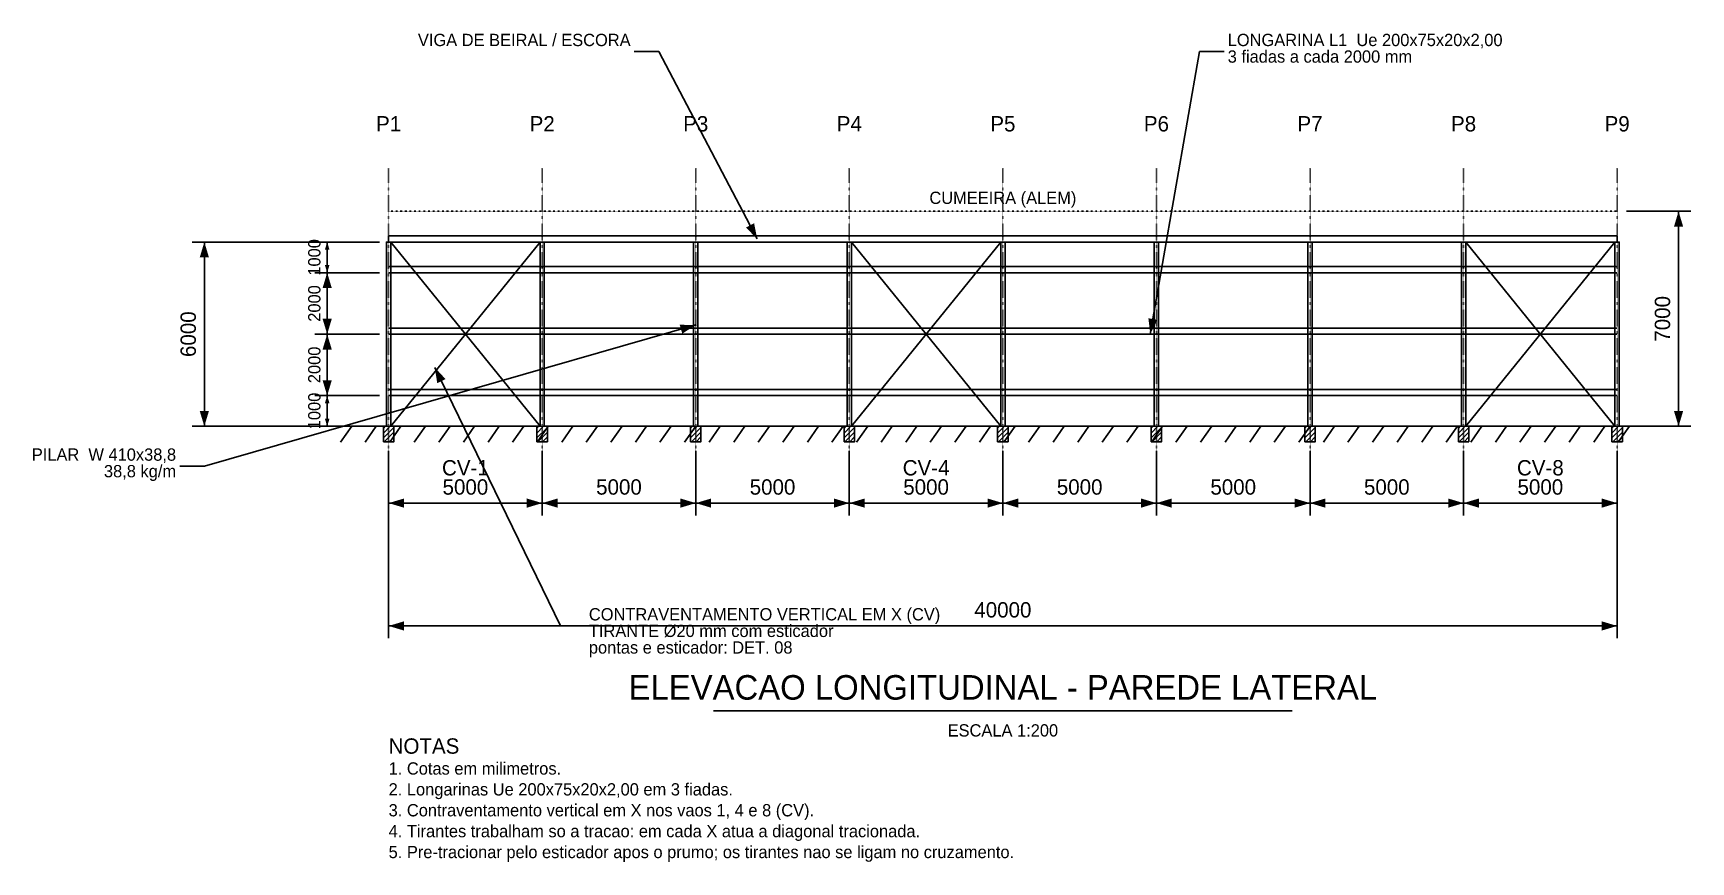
# Model space of a CAD drawing. Header units: millimetres. Extents: x -11574 to 42400, y -14181 to 12801.
import ezdxf
from ezdxf.enums import TextEntityAlignment as Align

# ---------------------------------------------------------------- set-up
doc = ezdxf.new("R2010")
doc.units = ezdxf.units.MM
doc.linetypes.add('CENTER', pattern=[16.375, 0.5, -6.35, 3.175, -6.35])
doc.linetypes.add('HIDDEN', pattern=[10.025, 0.5, -6.35, 3.175])
for name, color, linetype in [('ACO', 7, 'CONTINUOUS'), ('ACO-FINO', 8, 'CONTINUOUS'), ('CONCRETO', 9, 'CONTINUOUS'), ('COTA', 3, 'CONTINUOUS'), ('EIXO', 1, 'CENTER'), ('HACHURA', 8, 'CONTINUOUS'), ('OCULTA', 8, 'HIDDEN'), ('TEXTO', 7, 'CONTINUOUS')]:
    doc.layers.add(name, color=color, linetype=linetype)
doc.styles.get("Standard").update_dxf_attribs({"font": 'txt', "width": 0.85})

msp = doc.modelspace()

# ---------------------------------------------------------------- linework, layer by layer
at = {"layer": 'ACO'}
for p, q in [((0, 6000), (40000, 6000)), ((70, 0), (4930, 6000)), ((70, 6000), (4930, 0)), ((15070, 0), (19930, 6000)), ((15070, 6000), (19930, 0)), ((35070, 0), (39930, 6000)), ((35070, 6000), (39930, 0))]:
    msp.add_line(p, q, dxfattribs=at)
for points in [[(-70, 0), (70, 0), (70, 6000), (-70, 6000)], [(4930, 0), (5070, 0), (5070, 6000), (4930, 6000)], [(9930, 0), (10070, 0), (10070, 6000), (9930, 6000)], [(14930, 0), (15070, 0), (15070, 6000), (14930, 6000)], [(19930, 0), (20070, 0), (20070, 6000), (19930, 6000)], [(24930, 0), (25070, 0), (25070, 6000), (24930, 6000)], [(29930, 0), (30070, 0), (30070, 6000), (29930, 6000)], [(34930, 0), (35070, 0), (35070, 6000), (34930, 6000)], [(39930, 0), (40070, 0), (40070, 6000), (39930, 6000)]]:
    msp.add_lwpolyline(points, close=True, dxfattribs=at)
at = {"layer": 'ACO-FINO'}
for p, q in [((0, 5200), (40000, 5200)), ((0, 5000), (40000, 5000)), ((0, 3200), (40000, 3200)), ((0, 3000), (40000, 3000)), ((0, 1200), (40000, 1200)), ((0, 1000), (40000, 1000))]:
    msp.add_line(p, q, dxfattribs=at)
msp.add_lwpolyline([(0, 6000), (40000, 6000), (40000, 6200), (0, 6200)], close=True, dxfattribs=at)
at = {"layer": 'CONCRETO'}
for p, q in [((-1200, 0), (-1564, -520)), ((-1200, 0), (41200, 0)), ((-400, 0), (-764, -520)), ((400, 0), (36, -520)), ((1200, 0), (836, -520)), ((2000, 0), (1636, -520)), ((2800, 0), (2436, -520)), ((3600, 0), (3236, -520)), ((4400, 0), (4036, -520)), ((5200, 0), (4836, -520)), ((6000, 0), (5636, -520)), ((6800, 0), (6436, -520)), ((7600, 0), (7236, -520)), ((8400, 0), (8036, -520)), ((9200, 0), (8836, -520)), ((10000, 0), (9636, -520)), ((10800, 0), (10436, -520)), ((11600, 0), (11236, -520)), ((12400, 0), (12036, -520)), ((13200, 0), (12836, -520)), ((14000, 0), (13636, -520)), ((14800, 0), (14436, -520)), ((15600, 0), (15236, -520)), ((16400, 0), (16036, -520)), ((17200, 0), (16836, -520)), ((18000, 0), (17636, -520)), ((18800, 0), (18436, -520)), ((19600, 0), (19236, -520)), ((20400, 0), (20036, -520)), ((21200, 0), (20836, -520)), ((22000, 0), (21636, -520)), ((22800, 0), (22436, -520)), ((23600, 0), (23236, -520)), ((24400, 0), (24036, -520)), ((25200, 0), (24836, -520)), ((26000, 0), (25636, -520)), ((26800, 0), (26436, -520)), ((27600, 0), (27236, -520)), ((28400, 0), (28036, -520)), ((29200, 0), (28836, -520)), ((30000, 0), (29636, -520)), ((30800, 0), (30436, -520)), ((31600, 0), (31236, -520)), ((32400, 0), (32036, -520)), ((33200, 0), (32836, -520)), ((34000, 0), (33636, -520)), ((34800, 0), (34436, -520)), ((35600, 0), (35236, -520)), ((36400, 0), (36036, -520)), ((37200, 0), (36836, -520)), ((38000, 0), (37636, -520)), ((38800, 0), (38436, -520)), ((39600, 0), (39236, -520)), ((40400, 0), (40036, -520))]:
    msp.add_line(p, q, dxfattribs=at)
for points in [[(-170, -500), (170, -500), (170, 0), (-170, 0)], [(4830, -500), (5170, -500), (5170, 0), (4830, 0)], [(9830, -500), (10170, -500), (10170, 0), (9830, 0)], [(14830, -500), (15170, -500), (15170, 0), (14830, 0)], [(19830, -500), (20170, -500), (20170, 0), (19830, 0)], [(24830, -500), (25170, -500), (25170, 0), (24830, 0)], [(29830, -500), (30170, -500), (30170, 0), (29830, 0)], [(34830, -500), (35170, -500), (35170, 0), (34830, 0)], [(39830, -500), (40170, -500), (40170, 0), (39830, 0)]]:
    msp.add_lwpolyline(points, close=True, dxfattribs=at)
at = {"layer": 'COTA'}
for p, q in [((40300, 7000), (42400, 7000)), ((42000, 0), (42000, 7000)), ((-300, 6000), (-6400, 6000)), ((-6000, 0), (-6000, 6000)), ((-300, 6000), (-2400, 6000)), ((-2000, 5000), (-2000, 6000)), ((-300, 5000), (-2400, 5000)), ((-300, 5000), (-2400, 5000)), ((-2000, 3000), (-2000, 5000)), ((-300, 3000), (-2400, 3000)), ((-300, 3000), (-2400, 3000)), ((-2000, 1000), (-2000, 3000)), ((-300, 1000), (-2400, 1000)), ((-300, 1000), (-2400, 1000)), ((-2000, 0), (-2000, 1000)), ((-300, 0), (-6400, 0)), ((-300, 0), (-2400, 0)), ((40300, 0), (42400, 0)), ((0, -800), (0, -2900)), ((0, -800), (0, -6900)), ((5000, -800), (5000, -2900)), ((5000, -800), (5000, -2900)), ((10000, -800), (10000, -2900)), ((10000, -800), (10000, -2900)), ((15000, -800), (15000, -2900)), ((15000, -800), (15000, -2900)), ((20000, -800), (20000, -2900)), ((20000, -800), (20000, -2900)), ((25000, -800), (25000, -2900)), ((25000, -800), (25000, -2900)), ((30000, -800), (30000, -2900)), ((30000, -800), (30000, -2900)), ((35000, -800), (35000, -2900)), ((35000, -800), (35000, -2900)), ((40000, -800), (40000, -2900)), ((40000, -800), (40000, -6900)), ((0, -2500), (5000, -2500)), ((5000, -2500), (10000, -2500)), ((10000, -2500), (15000, -2500)), ((15000, -2500), (20000, -2500)), ((20000, -2500), (25000, -2500)), ((25000, -2500), (30000, -2500)), ((30000, -2500), (35000, -2500)), ((35000, -2500), (40000, -2500)), ((0, -6500), (40000, -6500))]:
    msp.add_line(p, q, dxfattribs=at)
for points in [[(42000, 7000), (41850, 6500), (42150, 6500)], [(-6000, 6000), (-6150, 5500), (-5850, 5500)], [(-2000, 6000), (-2075, 5750), (-1925, 5750)], [(-2000, 5000), (-2150, 4500), (-1850, 4500)], [(-2000, 5000), (-1925, 5250), (-2075, 5250)], [(-2000, 3000), (-1850, 3500), (-2150, 3500)], [(-2000, 3000), (-2150, 2500), (-1850, 2500)], [(-2000, 1000), (-1850, 1500), (-2150, 1500)], [(-2000, 1000), (-2075, 750), (-1925, 750)], [(-6000, 0), (-5850, 500), (-6150, 500)], [(-2000, 0), (-1925, 250), (-2075, 250)], [(42000, 0), (42150, 500), (41850, 500)], [(0, -2500), (500, -2650), (500, -2350)], [(5000, -2500), (4500, -2350), (4500, -2650)], [(5000, -2500), (5500, -2650), (5500, -2350)], [(10000, -2500), (9500, -2350), (9500, -2650)], [(10000, -2500), (10500, -2650), (10500, -2350)], [(15000, -2500), (14500, -2350), (14500, -2650)], [(15000, -2500), (15500, -2650), (15500, -2350)], [(20000, -2500), (19500, -2350), (19500, -2650)], [(20000, -2500), (20500, -2650), (20500, -2350)], [(25000, -2500), (24500, -2350), (24500, -2650)], [(25000, -2500), (25500, -2650), (25500, -2350)], [(30000, -2500), (29500, -2350), (29500, -2650)], [(30000, -2500), (30500, -2650), (30500, -2350)], [(35000, -2500), (34500, -2350), (34500, -2650)], [(35000, -2500), (35500, -2650), (35500, -2350)], [(40000, -2500), (39500, -2350), (39500, -2650)], [(0, -6500), (500, -6650), (500, -6350)], [(40000, -6500), (39500, -6350), (39500, -6650)]]:
    msp.add_solid(points, dxfattribs=at)
at = {"layer": 'EIXO'}
for p, q in [((0, -2000), (0, 8400)), ((5000, -2000), (5000, 8400)), ((10000, -2000), (10000, 8400)), ((15000, -2000), (15000, 8400)), ((20000, -2000), (20000, 8400)), ((25000, -2000), (25000, 8400)), ((30000, -2000), (30000, 8400)), ((35000, -2000), (35000, 8400)), ((40000, -2000), (40000, 8400))]:
    msp.add_line(p, q, dxfattribs=at)
at = {"layer": 'HACHURA'}
for p, q in [((-170, -217.746), (47.746, 0)), ((-170, -62.1825), (-107.8175, 0)), ((4830, -217.746), (5047.746, 0)), ((4830, -62.1825), (4892.1825, 0)), ((9830, -217.746), (10047.746, 0)), ((9830, -62.1825), (9892.1825, 0)), ((14830, -217.746), (15047.746, 0)), ((14830, -62.1825), (14892.1825, 0)), ((19830, -217.746), (20047.746, 0)), ((19830, -62.1825), (19892.1825, 0)), ((24830, -217.746), (25047.746, 0)), ((24830, -62.1825), (24892.1825, 0)), ((29830, -217.746), (30047.746, 0)), ((29830, -62.1825), (29892.1825, 0)), ((34830, -217.746), (35047.746, 0)), ((34830, -62.1825), (34892.1825, 0)), ((39830, -217.746), (40047.746, 0)), ((39830, -62.1825), (39892.1825, 0)), ((-170, -373.3095), (170, -33.3095)), ((-141.127, -500), (170, -188.873)), ((14.4365, -500), (170, -344.4365)), ((4830, -373.3095), (5170, -33.3095)), ((4858.873, -500), (5170, -188.873)), ((5014.4365, -500), (5170, -344.4365)), ((9830, -373.3095), (10170, -33.3095)), ((9858.873, -500), (10170, -188.873)), ((10014.4365, -500), (10170, -344.4365)), ((14830, -373.3095), (15170, -33.3095)), ((14858.873, -500), (15170, -188.873)), ((15014.4365, -500), (15170, -344.4365)), ((19830, -373.3095), (20170, -33.3095)), ((19858.873, -500), (20170, -188.873)), ((20014.4365, -500), (20170, -344.4365)), ((24830, -373.3095), (25170, -33.3095)), ((24858.873, -500), (25170, -188.873)), ((25014.4365, -500), (25170, -344.4365)), ((29830, -373.3095), (30170, -33.3095)), ((29858.873, -500), (30170, -188.873)), ((30014.4365, -500), (30170, -344.4365)), ((34830, -373.3095), (35170, -33.3095)), ((34858.873, -500), (35170, -188.873)), ((35014.4365, -500), (35170, -344.4365)), ((39830, -373.3095), (40170, -33.3095)), ((39858.873, -500), (40170, -188.873)), ((40014.4365, -500), (40170, -344.4365))]:
    msp.add_line(p, q, dxfattribs=at)
at = {"layer": 'OCULTA'}
msp.add_line((0, 7000), (40000, 7000), dxfattribs=at)
at = {"layer": 'TEXTO'}
for p, q in [((8800, 12200), (8000, 12200)), ((12000, 6100), (8800, 12200)), ((24800, 3000), (26400, 12200)), ((26400, 12200), (27200, 12200)), ((10000, 3300), (-6000, -1300)), ((1500, 1920), (5600, -6500)), ((-6000, -1300), (-6800, -1300)), ((5600, -6500), (6400, -6500)), ((10576, -9260), (29424, -9260))]:
    msp.add_line(p, q, dxfattribs=at)
for points in [[(12000, 6100), (11900.5574, 6612.456), (11634.8932, 6473.0912)], [(10000, 3300), (9478.0192, 3306.0067), (9560.9115, 3017.6859)], [(24800, 3000), (25033.4524, 3466.9047), (24737.8888, 3518.3071)], [(1500, 1920), (1584.0348, 1404.7931), (1853.7576, 1536.1308)]]:
    msp.add_solid(points, dxfattribs=at)

# ---------------------------------------------------------------- texts
at = {"layer": 'COTA'}
for s, height, p in [('1000', 400, (-2220, 5500)), ('2000', 400, (-2220, 4000)), ('7000', 500, (41725, 3500)), ('6000', 500, (-6275, 3000)), ('2000', 400, (-2220, 2000)), ('1000', 400, (-2220, 500))]:
    msp.add_text(s, height=height, rotation=90, dxfattribs=at).set_placement(p, align=Align.CENTER)
for s, p in [('5000', (2500, -2225)), ('5000', (7500, -2225)), ('5000', (12500, -2225)), ('5000', (17500, -2225)), ('5000', (22500, -2225)), ('5000', (27500, -2225)), ('5000', (32500, -2225)), ('5000', (37500, -2225)), ('40000', (20000, -6225))]:
    msp.add_text(s, height=500, dxfattribs=at).set_placement(p, align=Align.CENTER)
at = {"layer": 'TEXTO'}
for s, p in [('VIGA DE BEIRAL / ESCORA', (7880, 12380)), ('PILAR  W 410x38,8', (-6920, -1120)), ('38,8 kg/m', (-6920, -1660))]:
    msp.add_text(s, height=400, dxfattribs=at).set_placement(p, align=Align.RIGHT)
for s, height, p in [('LONGARINA L1  Ue 200x75x20x2,00', 400, (27320, 12380)), ('3 fiadas a cada 2000 mm', 400, (27320, 11840)), ('CONTRAVENTAMENTO VERTICAL EM X (CV)', 400, (6520, -6320)), ('TIRANTE %%c20 mm com esticador', 400, (6520, -6860)), ('pontas e esticador: DET. 08', 400, (6520, -7400)), ('NOTAS', 500, (0, -10660)), ('1. Cotas em milimetros.', 400, (0, -11340)), ('2. Longarinas Ue 200x75x20x2,00 em 3 fiadas.', 400, (0, -12020)), ('3. Contraventamento vertical em X nos vaos 1, 4 e 8 (CV).', 400, (0, -12700)), ('4. Tirantes trabalham so a tracao: em cada X atua a diagonal tracionada.', 400, (0, -13380)), ('5. Pre-tracionar pelo esticador apos o prumo; os tirantes nao se ligam no cruzamento.', 400, (0, -14060))]:
    msp.add_text(s, height=height, dxfattribs=at).set_placement(p)
for s, height, p in [('P1', 500, (0, 9600)), ('P2', 500, (5000, 9600)), ('P3', 500, (10000, 9600)), ('P4', 500, (15000, 9600)), ('P5', 500, (20000, 9600)), ('P6', 500, (25000, 9600)), ('P7', 500, (30000, 9600)), ('P8', 500, (35000, 9600)), ('P9', 500, (40000, 9600)), ('CUMEEIRA (ALEM)', 400, (20000, 7240)), ('CV-1', 500, (2500, -1600)), ('CV-4', 500, (17500, -1600)), ('CV-8', 500, (37500, -1600)), ('ELEVACAO LONGITUDINAL - PAREDE LATERAL', 800, (20000, -8900)), ('ESCALA 1:200', 400, (20000, -10100))]:
    msp.add_text(s, height=height, dxfattribs=at).set_placement(p, align=Align.CENTER)

doc.saveas('drawing.dxf')
